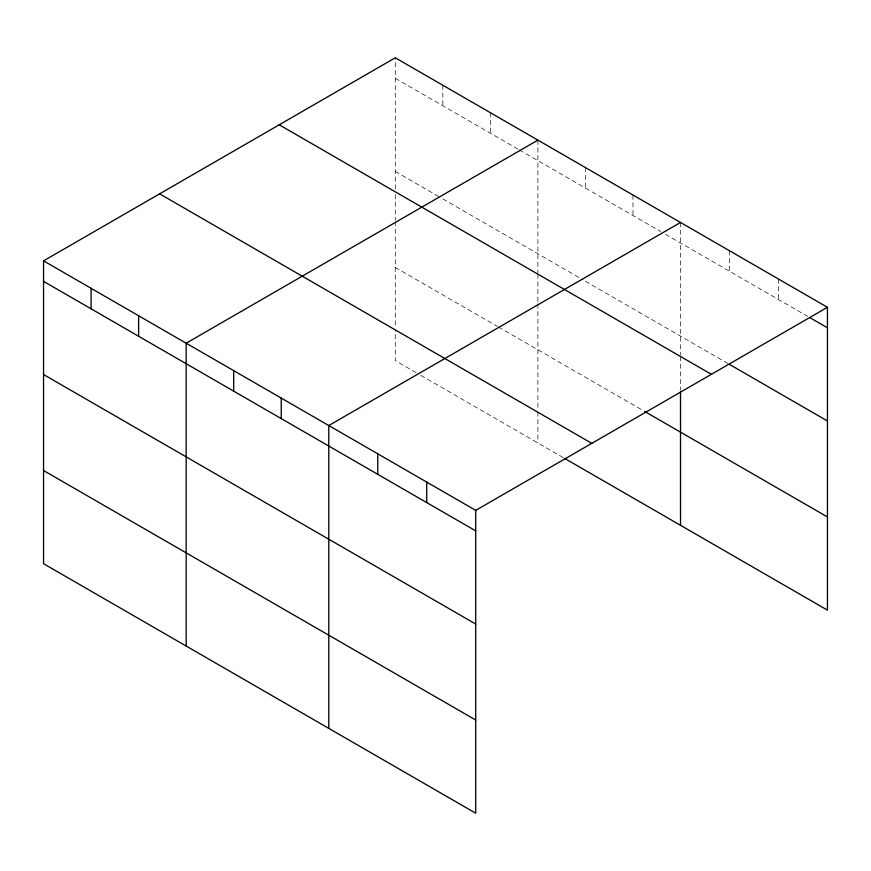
<?xml version="1.0" encoding="UTF-8"?>
<svg xmlns="http://www.w3.org/2000/svg" width="871" height="871" viewBox="0 0 871 871"><rect width="100%" height="100%" fill="white"/><g stroke="black" fill="none" stroke-linecap="round" stroke-linejoin="round"><path stroke-width="0.65" stroke-dasharray="4.36 3.27" d="M395.282 189.04L395.282 57.791M395.282 78.292L518.191 149.257M519.345 149.921L660.806 231.588M665.444 234.266L807.624 316.358M395.282 171.467L440.508 197.575M442.827 198.915L583.124 279.907M585.432 281.246L729.495 364.416M395.282 267.451L497.319 326.364M498.473 327.039L643.408 410.709M416.153 372.679L395.282 360.627L395.282 329.565M420.791 375.357L563.406 457.689M778.467 279.025L778.467 299.526M729.495 250.75L729.495 271.251M680.512 222.475L680.512 355.074M680.512 356.424L680.512 390.219M632.977 195.028L632.977 215.529M585.432 167.58L585.432 188.082M537.897 140.133L537.897 272.732M537.897 274.082L537.897 302.477M537.897 303.827L537.897 410.557M537.897 411.907L537.897 442.958M490.362 112.686L490.362 133.187M442.827 85.238L442.827 105.739M395.282 194.451L395.282 220.134M395.282 221.484L395.282 328.215"/><path stroke-width="1.31" d="M43.55 260.865L475.718 510.373L475.718 813.209L43.55 563.7L43.55 260.865L395.282 57.791L827.45 307.3L827.45 610.135L564.571 458.364M537.897 140.133L186.165 343.207L186.165 646.032M680.512 222.475L328.781 425.538L328.781 728.374M475.718 510.373L827.45 307.3M809.954 317.708L827.45 327.801M729.495 364.416L827.45 420.976M279.21 124.803L711.378 374.312M644.573 411.384L827.45 516.96M159.622 193.852L591.79 443.361M43.55 281.366L475.718 530.875M43.55 374.541L475.718 624.05M43.55 470.525L475.718 720.034M680.512 391.569L680.512 525.3M426.736 482.099L426.736 502.6M377.764 453.824L377.764 474.325M281.246 398.091L281.246 418.603M233.7 370.654L233.7 391.155M138.631 315.759L138.631 336.26M91.085 288.312L91.085 308.813"/></g></svg>
